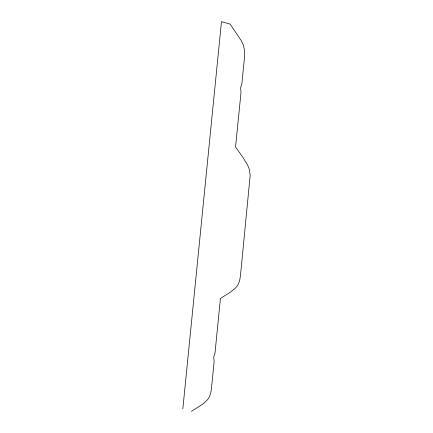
<?xml version="1.0" encoding="UTF-8"?>
<svg xmlns="http://www.w3.org/2000/svg" width="433" height="433" viewBox="0 0 433 433"><rect width="100%" height="100%" fill="white"/><g stroke="black" fill="none" stroke-linecap="round" stroke-linejoin="round"><path stroke-width="0.65" d="M182.84 408.839L221.485 21.65L230.102 24.14L241.305 40.686L243.492 45.335L244.65 51.143L244.407 58.206L241.868 83.834L240.58 87.791L241.024 92.251L235.563 146.966L243.14 157.747L247.649 165.146L249.419 169.595L250.16 175.544L241.029 269.786C240.31 275.253 240.461 281.277 237.197 285.996C232.786 291.506 226.178 294.581 220.44 298.472L214.984 353.187L213.691 357.128L214.14 361.604L212.04 382.648C211.315 388.109 211.466 394.138 208.208 398.858C203.797 404.373 197.183 407.453 191.451 411.35"/></g></svg>
